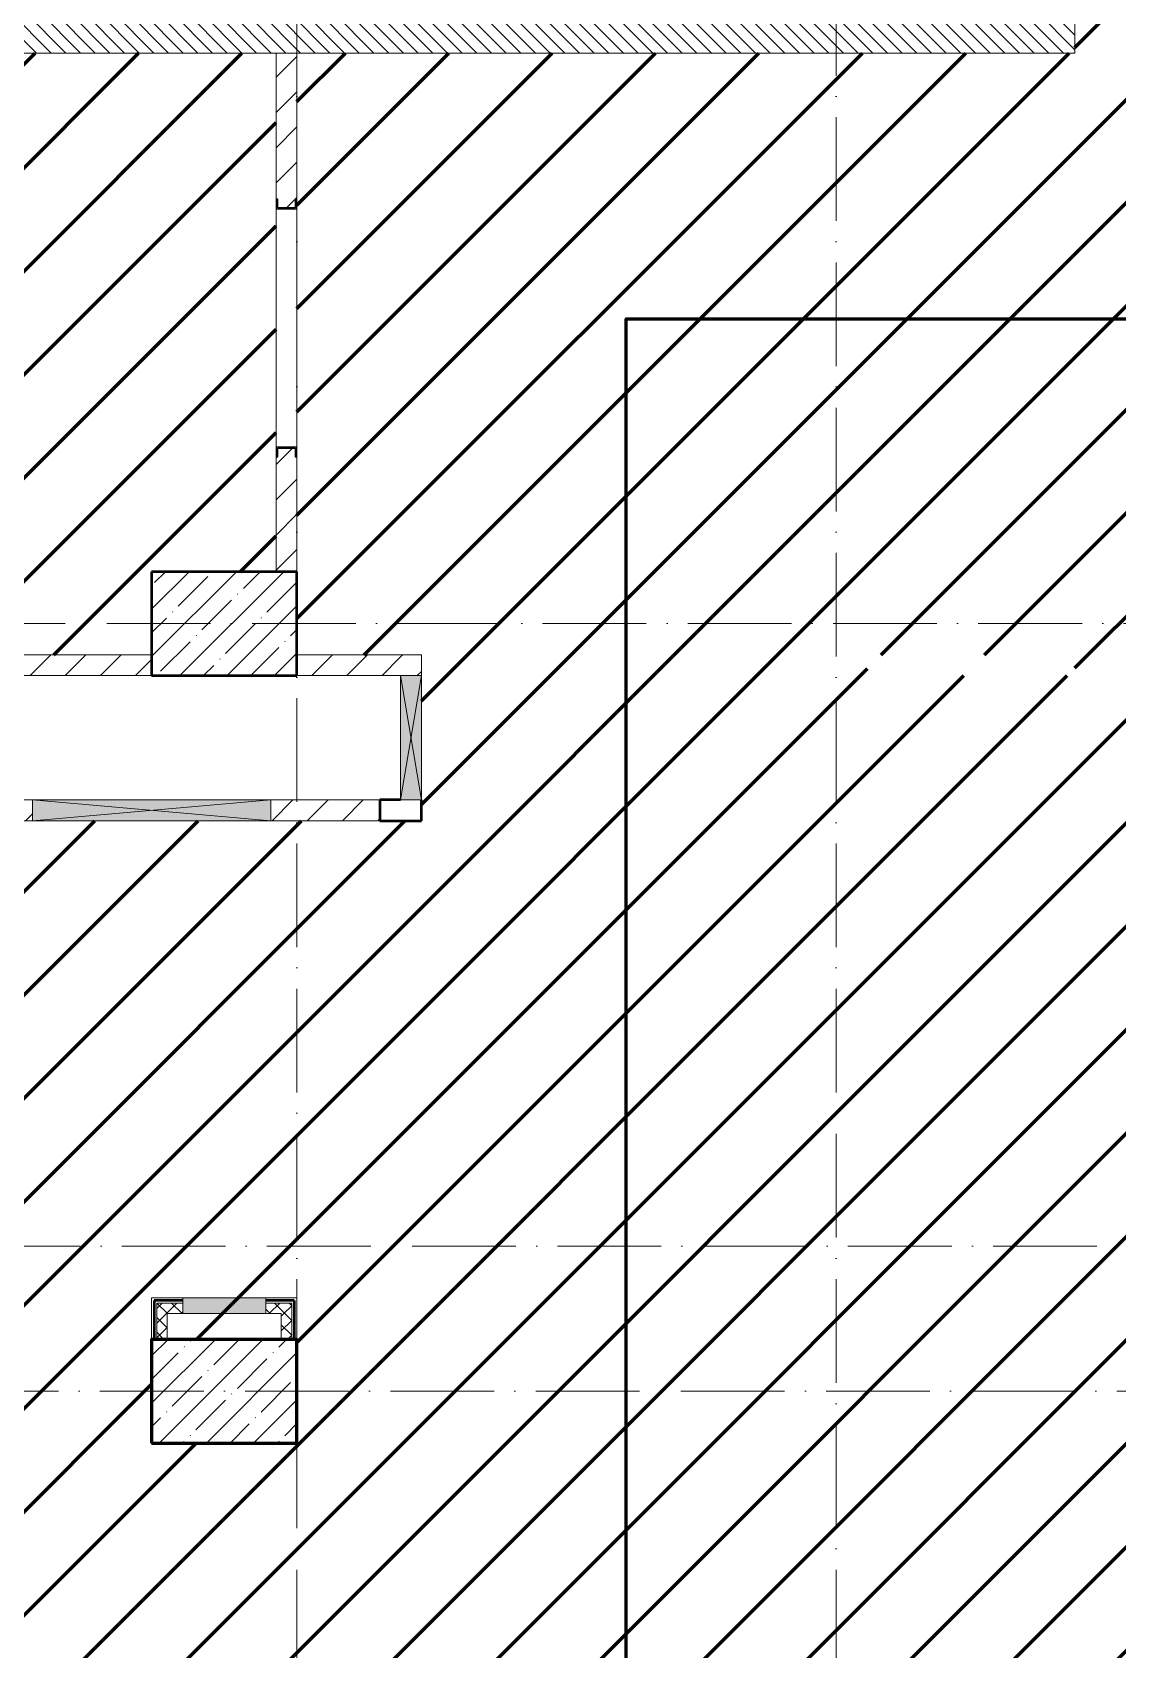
# Model space of a CAD drawing. Header units: millimetres. Extents: x -606178 to 312196, y -19338 to 632709.
# Drawn here: x -127540 to -122309, y 473330 to 481125 of the extents above; entities that cross this region are included whole.
import ezdxf

# ---------------------------------------------------------------- set-up
doc = ezdxf.new("R2010")
doc.units = ezdxf.units.MM
doc.linetypes.add('50_200_ШТРИХ_1Т_ш5_п1_п1_', pattern=[700, 500, -100, 0, -100])
for name, color, linetype, lineweight in [('6.4.1) Окр пт с инж. ПТ2.16', 3, 'Continuous', 60), ('6.4.5) Окр пт с инж. ПТ1.1', 230, 'Continuous', 60), ('A-DETL-GENF-OTLN', 7, 'Continuous', 9), ('A-GENM-____-MCUT', 7, 'Continuous', 25), ('A-GENM-____-OTLN-1', 7, 'Continuous', 25), ('A-GLAZ-____-OTLN', 7, 'Continuous', 9), ('A-WALL-____-MCUT-2', 7, 'Continuous', 50), ('A-WALL-____-MCUT-3', 7, 'Continuous', 9), ('A-WALL-____-PATT-1', 7, 'Continuous', 9), ('A-WALL-FNSH-MCUT-1', 7, 'Continuous', 9), ('I-WALL-____-OTLN', 7, 'Continuous', 9), ('S-COLS-____-MCUT', 7, 'Continuous', 50), ('S-COLS-____-OTLN', 7, 'Continuous', 9), ('S-GRID-____-OTLN-1', 7, '50_200_ШТРИХ_1Т_ш5_п1_п1_', 9)]:
    doc.layers.add(name, color=color, linetype=linetype, lineweight=lineweight)
doc.layers.add('A-WALL-____-PATT-3', color=9, linetype='Continuous', lineweight=9, true_color=0x808080)
pattern_1 = [(45, (-140714.89, 451794.26), (-84.8528, 84.8528), [])]
pattern_2 = [(45, (-140714.89, 451794.26), (-35.35534, 35.35534), []), (135, (-140714.89, 451794.26), (-35.35534, -35.35534), [])]

# ---------------------------------------------------------------- blocks, each defined once
blk = doc.blocks.new('BSC_Колонна _Прямоугольная - 500х700-V10-АР1_План отверстий 3 этажа в осях 1-64_А-ГГ')
at = {"layer": 'S-COLS-____-OTLN'}
h = blk.add_hatch(dxfattribs=at)
h.set_pattern_fill('FP_44', color=256, style=0, pattern_type=2)
h.set_pattern_definition([(315, (-22781.04, 14100), (114.0493, 114.0493), []), (315, (-22781.04, 13985.95), (114.0493, 114.0493), [201.613, -40.323, 3.353, -36.97])])
h.paths.add_polyline_path([(-250, 350), (-250, -350), (250, -350), (250, 350)], flags=0)
at = {"layer": 'S-COLS-____-MCUT'}
for p, q in [((250, 350), (-250, 350)), ((-250, 350), (-250, -350)), ((250, -350), (250, 350)), ((-250, -350), (250, -350))]:
    blk.add_line(p, q, dxfattribs=at)
blk = doc.blocks.new('BSC_Колонна _Прямоугольная - 500х700-V11-АР1_План отверстий 3 этажа в осях 1-64_А-ГГ')
at = {"layer": 'S-COLS-____-OTLN'}
h = blk.add_hatch(dxfattribs=at)
h.set_pattern_fill('FP_45', color=256, style=0, pattern_type=2)
h.set_pattern_definition([(315, (-26481.04, 14100), (114.04925, 114.04925), []), (315, (-26481.04, 13985.95), (114.04925, 114.04925), [201.613, -40.323, 3.353, -36.97])])
h.paths.add_polyline_path([(-250, 350), (-250, -350), (250, -350), (250, 350)], flags=0)
at = {"layer": 'S-COLS-____-MCUT'}
for p, q in [((250, 350), (-250, 350)), ((-250, 350), (-250, -350)), ((250, -350), (250, 350)), ((-250, -350), (250, -350))]:
    blk.add_line(p, q, dxfattribs=at)
blk = doc.blocks.new('154_Стойка_СКБ_Швеллер - СМ-2180_100-28318692-АР1_План отверстий 3 этажа в осях 1-64_А-ГГ')
at = {"layer": 'A-GENM-____-MCUT'}
for p, q in [((171, 50), (125, 50)), ((125, 50), (125, -50)), ((129.5, 42.4), (171, 42.4)), ((129.5, -42.4), (129.5, 42.4)), ((171, 42.4), (171, 50)), ((125, -50), (171, -50)), ((171, -42.4), (129.5, -42.4)), ((171, -50), (171, -42.4))]:
    blk.add_line(p, q, dxfattribs=at)
blk = doc.blocks.new('AR_Отверстие Ниша - Лючок-32406239-АР1_План отверстий 3 этажа в осях 1-64_А-ГГ')
at = {"layer": 'A-GLAZ-____-OTLN'}
blk.add_hatch(color=256, dxfattribs=at).paths.add_polyline_path([(200, 37.5), (-200, 37.5), (-200, -37.5), (200, -37.5)], flags=0)
for p, q in [((200, 37.5), (-200, 37.5)), ((-200, 37.5), (-200, -37.5)), ((200, -37.5), (200, 37.5)), ((-200, -37.5), (200, -37.5))]:
    blk.add_line(p, q, dxfattribs=at)
blk = doc.blocks.new('AR_Отверстие прямоугольное _в стене_ - AR_Отверстие прямоугольное _в стене__ОВ-37085671-АР1_План отверстий 3 этажа в осях 1-64_А-ГГ')
at = {"layer": 'A-GLAZ-____-OTLN'}
blk.add_hatch(color=256, dxfattribs=at).paths.add_polyline_path([(-376, 50), (-575, 50), (-575, -50), (575, -50), (575, 50)], flags=0)
at = {"layer": 'A-DETL-GENF-OTLN'}
for p, q in [((-575, -50), (-575, 50)), ((-575, 50), (575, 50)), ((575, 50), (-575, -50)), ((-575, 50), (575, -50)), ((575, 50), (-575, 50)), ((-575, 50), (-575, -50)), ((575, 50), (575, -50)), ((575, -50), (575, 50)), ((575, -50), (-575, -50)), ((-575, -50), (575, -50))]:
    blk.add_line(p, q, dxfattribs=at)
blk = doc.blocks.new('AR_Отверстие прямоугольное _в стене_ - AR_Отверстие прямоугольное _в стене__ОВ-36998953-АР1_План отверстий 3 этажа в осях 1-64_А-ГГ')
at = {"layer": 'A-GLAZ-____-OTLN'}
blk.add_hatch(color=256, dxfattribs=at).paths.add_polyline_path([(300, 50), (-300, 50), (-300, -50), (300, -50)], flags=0)
at = {"layer": 'A-DETL-GENF-OTLN'}
for p, q in [((-300, -50), (-300, 50)), ((-300, 50), (300, 50)), ((300, 50), (-300, -50)), ((-300, 50), (300, -50)), ((300, 50), (-300, 50)), ((-300, 50), (-300, -50)), ((300, 50), (300, -50)), ((300, -50), (300, 50)), ((300, -50), (-300, -50)), ((-300, -50), (300, -50))]:
    blk.add_line(p, q, dxfattribs=at)
blk = doc.blocks.new('BSC_Колонна _Прямоугольная1 - 200х100 _металл_-V219-АР1_План отверстий 3 этажа в осях 1-64_А-ГГ')
at = {"layer": 'S-COLS-____-MCUT'}
for p, q in [((0, 50), (-100, 50)), ((-100, 50), (-100, -50)), ((100, -50), (100, 50)), ((-100, -50), (100, -50))]:
    blk.add_line(p, q, dxfattribs=at)

msp = doc.modelspace()

# ---------------------------------------------------------------- hatches: boundary and pattern name
at = {"layer": '6.4.1) Окр пт с инж. ПТ2.16'}
h = msp.add_hatch(dxfattribs=at)
h.set_pattern_fill('ANSI31', color=256, scale=111)
h.paths.add_polyline_path([(-126364.891, 480275.3011), (-126364.891, 480321.3011), (-126364.891, 481025.3011), (-130914.891, 481025.3011), (-130914.891, 480350.3011), (-130908.891, 480350.3011), (-130908.891, 480275.3011), (-130914.891, 480275.3011), (-130914.891, 479125.3011), (-130908.891, 479125.3011), (-130908.891, 479050.3011), (-130914.891, 479050.3011), (-130914.891, 478525.3011), (-130614.891, 478525.3011), (-130614.891, 478125.3011), (-128814.891, 478125.3011), (-128764.891, 478125.3011), (-126964.891, 478125.3011), (-126964.891, 478525.3011), (-126364.891, 478525.3011), (-126364.891, 479079.3011), (-126364.891, 479125.3011)])
at = {"layer": '6.4.5) Окр пт с инж. ПТ1.1'}
h = msp.add_hatch(dxfattribs=at)
h.set_pattern_fill('ANSI31', color=256, scale=111)
h.paths.add_polyline_path([(-125664.891, 477325.3011), (-130914.891, 477325.3011), (-130914.891, 474825.3011), (-130614.891, 474825.3011), (-130614.891, 474325.3011), (-130914.891, 474325.3011), (-130914.891, 469525.3011), (-130584.5699, 469525.3011), (-130584.5699, 469025.3011), (-130914.891, 469025.3011), (-130914.891, 466225.3011), (-130584.5699, 466225.3011), (-130584.5699, 465725.3011), (-130914.891, 465725.3011), (-130914.891, 463675.3011), (-125664.891, 463675.3011)])
h.paths.add_polyline_path([(-126964.891, 474325.3011), (-126964.891, 474825.3011), (-126264.891, 474825.3011), (-126264.891, 474325.3011)], flags=16)
h.paths.add_polyline_path([(-126964.891, 469525.3011), (-126264.891, 469525.3011), (-126264.891, 469025.3011), (-126964.891, 469025.3011)], flags=16)
h.paths.add_polyline_path([(-126964.891, 466225.3011), (-126264.891, 466225.3011), (-126264.891, 465725.3011), (-126964.891, 465725.3011)], flags=16)
h.paths.add_polyline_path([(-123514.891, 478125.3011), (-125664.891, 478125.3011), (-125664.891, 463675.3011), (-123514.891, 463675.3011)])
h.paths.add_polyline_path([(-117414.891, 474325.3011), (-117864.891, 474325.3011), (-117864.891, 474825.3011), (-117414.891, 474825.3011), (-117414.891, 478025.3011), (-123514.891, 478025.3011), (-123514.891, 468626.4371), (-117414.891, 468626.4371), (-117414.891, 469025.3011), (-117864.891, 469025.3011), (-117864.891, 469525.3011), (-117414.891, 469525.3011)])
h.paths.add_polyline_path([(-117864.891, 478525.3011), (-122514.891, 478525.3011), (-122514.891, 478025.3011), (-117864.891, 478025.3011)])
h.paths.add_polyline_path([(-122514.891, 481025.3011), (-126264.891, 481025.3011), (-126264.891, 478125.3011), (-122514.891, 478125.3011), (-122514.891, 478525.3011)])
h.paths.add_polyline_path([(-117414.891, 484275.3011), (-122514.891, 484275.3011), (-122514.891, 478525.3011), (-117864.891, 478525.3011), (-117414.891, 478525.3011)])
at = {"layer": 'A-WALL-____-PATT-1'}
h = msp.add_hatch(dxfattribs=at)
h.set_pattern_fill('FP_6', color=256, style=0, pattern_type=2)
h.set_pattern_definition([(135, (-140714.89, 451794.26), (-35.35534, -35.35534), [])])
h.paths.add_polyline_path([(-122514.891, 481025.3011), (-122514.891, 481225.3011), (-131114.891, 481225.3011), (-131114.891, 481025.3011), (-123053.925, 481025.3011)], flags=0)
h = msp.add_hatch(dxfattribs=at)
h.set_pattern_fill('FP_4', color=256, style=0, pattern_type=2)
h.set_pattern_definition(pattern_1)
h.paths.add_polyline_path([(-126272.491, 478525.3011), (-126264.891, 478525.3011), (-126264.891, 479079.3011), (-126272.491, 479079.7011), (-126272.491, 479120.8011), (-126357.291, 479120.8011), (-126357.291, 479079.3011), (-126364.891, 479079.3011), (-126364.891, 478525.3011)], flags=0)
h.paths.add_polyline_path([(-126272.491, 480279.8011), (-126272.491, 480321.3011), (-126264.891, 480321.3011), (-126264.891, 481025.3011), (-126364.891, 481025.3011), (-126364.891, 480321.3011), (-126357.291, 480321.3011), (-126357.291, 480279.8011)], flags=0)
h = msp.add_hatch(dxfattribs=at)
h.set_pattern_fill('FP_4', color=256, style=0, pattern_type=2)
h.set_pattern_definition(pattern_1)
h.paths.add_polyline_path([(-126964.891, 478025.3011), (-126964.891, 478125.3011), (-128764.891, 478125.3011), (-128764.891, 478122.3011), (-128811.891, 478122.3011), (-128811.891, 478028.3011), (-128764.891, 478028.3011), (-128764.891, 478025.3011)], flags=0)
h.paths.add_polyline_path([(-130014.891, 478025.3011), (-128814.891, 478025.3011), (-128814.891, 478125.3011), (-130614.891, 478125.3011), (-130614.891, 478025.3011), (-130114.891, 478025.3011)], flags=0)
h = msp.add_hatch(dxfattribs=at)
h.set_pattern_fill('FP_4', color=256, style=0, pattern_type=2)
h.set_pattern_definition(pattern_1)
h.paths.add_polyline_path([(-125764.891, 478025.3011), (-125764.891, 478125.3011), (-126264.891, 478125.3011), (-126264.891, 478025.3011)], flags=0)
h = msp.add_hatch(dxfattribs=at)
h.set_pattern_fill('FP_4', color=256, style=0, pattern_type=2)
h.set_pattern_definition(pattern_1)
h.paths.add_polyline_path([(-125664.891, 478025.3011), (-125664.891, 478125.3011), (-125764.891, 478125.3011), (-125764.891, 478025.3011), (-125679.1767, 478025.3011)], flags=0)
h = msp.add_hatch(dxfattribs=at)
h.set_pattern_fill('FP_4', color=256, style=0, pattern_type=2)
h.set_pattern_definition(pattern_1)
h.paths.add_polyline_path([(-125864.891, 477325.3011), (-125864.891, 477425.3011), (-126389.891, 477425.3011), (-126389.891, 477325.3011)], flags=0)
h.paths.add_polyline_path([(-127864.891, 477325.3011), (-127539.891, 477325.3011), (-127539.891, 477425.3011), (-127864.891, 477425.3011), (-127864.891, 477328.3011)], flags=0)
h.paths.add_polyline_path([(-127914.891, 477325.3011), (-127914.891, 477328.3011), (-127867.891, 477328.3011), (-127867.891, 477422.3011), (-127914.891, 477422.3011), (-127914.891, 477425.3011), (-129264.891, 477425.3011), (-129264.891, 477325.3011)], flags=0)
h.paths.add_polyline_path([(-130614.891, 477325.3011), (-129864.891, 477325.3011), (-129864.891, 477425.3011), (-130614.891, 477425.3011), (-130614.891, 477354.7129)], flags=0)
at = {"layer": 'A-WALL-____-PATT-3'}
h = msp.add_hatch(dxfattribs=at)
h.set_pattern_fill('FP_7', color=256, style=0, pattern_type=2)
h.set_pattern_definition(pattern_2)
h.paths.add_polyline_path([(-126289.891, 474950.3011), (-126289.891, 475000.3011), (-126414.891, 475000.3011), (-126414.891, 474950.3011), (-126339.891, 474950.3011)], flags=0)
h.paths.add_polyline_path([(-126814.891, 474950.3011), (-126814.891, 475000.3011), (-126939.891, 475000.3011), (-126939.891, 474950.3011), (-126889.891, 474950.3011)], flags=0)
h = msp.add_hatch(dxfattribs=at)
h.set_pattern_fill('FP_7', color=256, style=0, pattern_type=2)
h.set_pattern_definition(pattern_2)
h.paths.add_polyline_path([(-126889.891, 474825.3011), (-126889.891, 474950.3011), (-126939.891, 474950.3011), (-126939.891, 474825.3011)], flags=0)
h = msp.add_hatch(dxfattribs=at)
h.set_pattern_fill('FP_7', color=256, style=0, pattern_type=2)
h.set_pattern_definition(pattern_2)
h.paths.add_polyline_path([(-126289.891, 474825.3011), (-126289.891, 474950.3011), (-126339.891, 474950.3011), (-126339.891, 474825.3011)], flags=0)

# ---------------------------------------------------------------- linework, layer by layer
at = {"layer": '6.4.1) Окр пт с инж. ПТ2.16', "color": 1}
msp.add_lwpolyline([(-124676.9517, 473202.3182), (-124676.9517, 479743.7095), (-119565.924, 479743.7095)], dxfattribs=at)
at = {"layer": '6.4.1) Окр пт с инж. ПТ2.16'}
msp.add_lwpolyline([(-126964.891, 474325.3011), (-126264.891, 474325.3011), (-126264.891, 474825.3011), (-126964.891, 474825.3011)], close=True, dxfattribs=at)
at = {"layer": 'A-WALL-____-MCUT-2'}
for p, q in [((-126814.891, 475012.8011), (-126952.391, 475012.8011)), ((-126952.391, 475012.8011), (-126952.391, 474825.3011)), ((-126277.391, 475012.8011), (-126414.891, 475012.8011)), ((-126277.391, 475012.8011), (-126277.391, 474825.3011))]:
    msp.add_line(p, q, dxfattribs=at)
at = {"layer": 'A-WALL-____-MCUT-3'}
for p, q in [((-122514.891, 481025.3011), (-122514.891, 484275.3011)), ((-130914.891, 481025.3011), (-122514.891, 481025.3011)), ((-126814.891, 475000.3011), (-126939.891, 475000.3011)), ((-126939.891, 475000.3011), (-126939.891, 474825.3011)), ((-126289.891, 475000.3011), (-126414.891, 475000.3011)), ((-126289.891, 475000.3011), (-126289.891, 474825.3011)), ((-126889.891, 474950.3011), (-126814.891, 474950.3011)), ((-126889.891, 474825.3011), (-126889.891, 474950.3011)), ((-126414.891, 474950.3011), (-126339.891, 474950.3011)), ((-126339.891, 474950.3011), (-126339.891, 474825.3011))]:
    msp.add_line(p, q, dxfattribs=at)
at = {"layer": 'A-WALL-FNSH-MCUT-1'}
for p, q in [((-126364.891, 481025.3011), (-126364.891, 480321.3011)), ((-126264.891, 480321.3011), (-126264.891, 481025.3011)), ((-126364.891, 479079.3011), (-126364.891, 478525.3011)), ((-126264.891, 478525.3011), (-126264.891, 479079.3011)), ((-126964.891, 478125.3011), (-128764.891, 478125.3011)), ((-125664.891, 478125.3011), (-126264.891, 478125.3011)), ((-125664.891, 478025.3011), (-125664.891, 478125.3011)), ((-128764.891, 478025.3011), (-126964.891, 478025.3011)), ((-126264.891, 478025.3011), (-125764.891, 478025.3011)), ((-127539.891, 477425.3011), (-127864.891, 477425.3011)), ((-125864.891, 477425.3011), (-126389.891, 477425.3011)), ((-127864.891, 477325.3011), (-127539.891, 477325.3011)), ((-126389.891, 477325.3011), (-125864.891, 477325.3011)), ((-126814.891, 475025.3011), (-126964.891, 475025.3011)), ((-126964.891, 475025.3011), (-126964.891, 474825.3011)), ((-126264.891, 475025.3011), (-126414.891, 475025.3011)), ((-126264.891, 474825.3011), (-126264.891, 475025.3011))]:
    msp.add_line(p, q, dxfattribs=at)
at = {"layer": 'I-WALL-____-OTLN'}
for p, q in [((-126364.891, 479125.3011), (-126364.891, 480275.3011)), ((-126264.891, 480275.3011), (-126264.891, 479125.3011))]:
    msp.add_line(p, q, dxfattribs=at)
at = {"layer": 'S-GRID-____-OTLN-1'}
for p, q in [((-126264.891, 447311.6528), (-126264.891, 501675.2188)), ((-123664.891, 447311.6528), (-123664.891, 501675.2188)), ((-145383.6612, 478275.3011), (-114007.1518, 478275.3011)), ((-114007.1518, 475275.3011), (-145383.6612, 475275.3011)), ((-132814.891, 474575.3011), (-114007.1518, 474575.3011))]:
    msp.add_line(p, q, dxfattribs=at)

# ---------------------------------------------------------------- block references
at = {"layer": 'A-GENM-____-OTLN-1'}
for p, rotation in [((-126314.891, 480150.3011), 89.99999999999991), ((-126314.891, 479250.3011), 269.9999999999999)]:
    msp.add_blockref('154_Стойка_СКБ_Швеллер - СМ-2180_100-28318692-АР1_План отверстий 3 этажа в осях 1-64_А-ГГ', p, dxfattribs=dict(at, rotation=rotation))
at = {"layer": 'A-GLAZ-____-OTLN'}
for name, p, rotation in [('AR_Отверстие прямоугольное _в стене_ - AR_Отверстие прямоугольное _в стене__ОВ-36998953-АР1_План отверстий 3 этажа в осях 1-64_А-ГГ', (-125714.891, 477725.3011), 270), ('AR_Отверстие прямоугольное _в стене_ - AR_Отверстие прямоугольное _в стене__ОВ-37085671-АР1_План отверстий 3 этажа в осях 1-64_А-ГГ', (-126964.891, 477375.3011), 180), ('AR_Отверстие Ниша - Лючок-32406239-АР1_План отверстий 3 этажа в осях 1-64_А-ГГ', (-126614.891, 474987.8011), 180)]:
    msp.add_blockref(name, p, dxfattribs=dict(at, rotation=rotation))
at = {"layer": 'S-COLS-____-OTLN', "rotation": 89.9999999999999}
for name, p in [('BSC_Колонна _Прямоугольная - 500х700-V11-АР1_План отверстий 3 этажа в осях 1-64_А-ГГ', (-126614.891, 478275.3011)), ('BSC_Колонна _Прямоугольная - 500х700-V10-АР1_План отверстий 3 этажа в осях 1-64_А-ГГ', (-126614.891, 474575.3011))]:
    msp.add_blockref(name, p, dxfattribs=at)
at = {"layer": 'S-COLS-____-OTLN'}
msp.add_blockref('BSC_Колонна _Прямоугольная1 - 200х100 _металл_-V219-АР1_План отверстий 3 этажа в осях 1-64_А-ГГ', (-125764.891, 477375.3011), dxfattribs=at)

doc.saveas('drawing.dxf')
